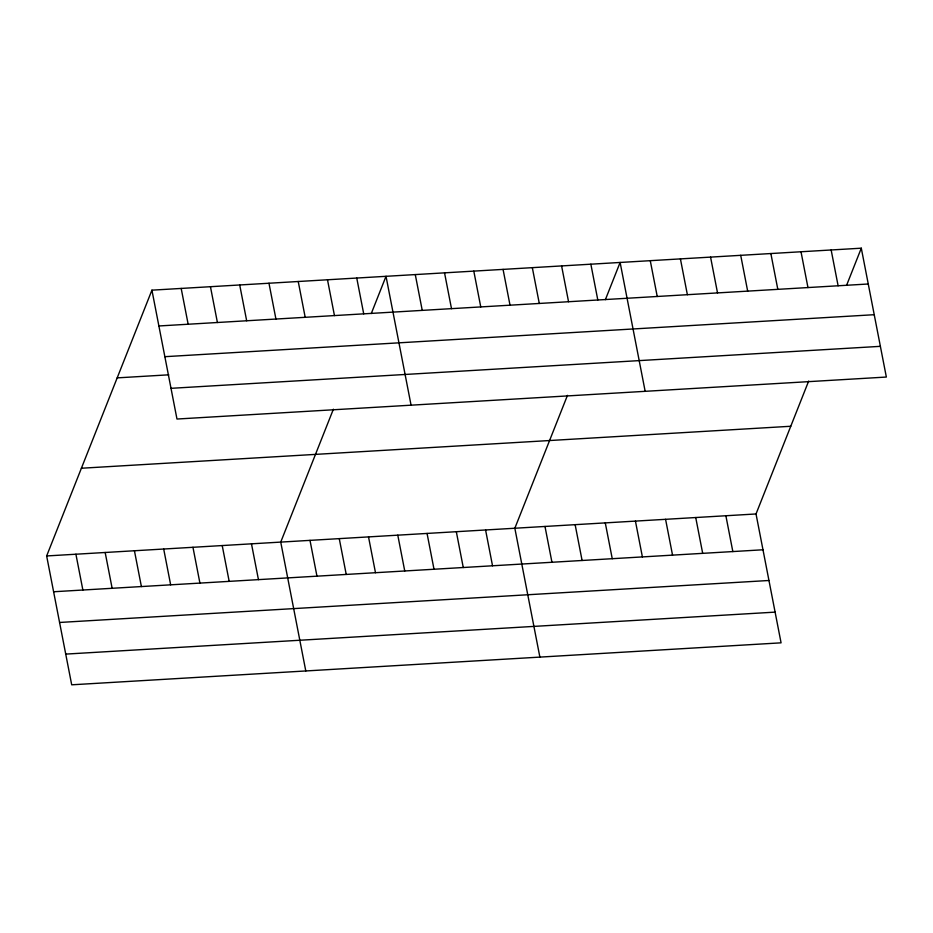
<?xml version="1.0" encoding="UTF-8"?>
<svg xmlns="http://www.w3.org/2000/svg" width="933" height="933" viewBox="0 0 933 933"><rect width="100%" height="100%" fill="white"/><g stroke="black" fill="none" stroke-linecap="round" stroke-linejoin="round"><path stroke-width="1.4" d="M808.666 381.072L756.022 513.966L781.073 642.837L71.701 684.81L46.65 555.951L151.927 290.163L861.299 248.19L886.35 377.049L176.978 419.034L151.927 290.163M333.384 409.202L280.74 542.096L305.791 670.967M371.287 313.523L386.017 276.308L411.068 405.179M567.474 395.347L514.841 528.241L539.88 657.112M605.377 299.668L620.118 262.453L645.158 391.324M846.558 285.393L861.299 248.19M158.89 325.967L868.261 283.994M164.861 356.686L874.233 314.701M117.185 377.877L168.745 374.821M171.007 388.326L880.379 346.341M81.393 468.238L790.764 426.264M46.65 555.951L756.022 513.966M53.613 591.755L762.984 549.782M59.584 622.463L768.955 580.489M65.73 654.103L775.101 612.13M831.151 249.974L838.114 285.778M801.004 251.758L807.966 287.562M770.856 253.531L777.819 289.347M740.709 255.315L747.671 291.131M710.561 257.1L717.524 292.915M680.414 258.884L687.376 294.7M725.874 515.751L732.837 551.566M650.266 260.669L657.229 296.484M695.726 517.535L702.689 553.351M665.579 519.319L672.541 555.135M590.857 264.191L597.808 299.994M635.431 521.104L642.394 556.919M561.596 265.917L568.547 301.732M605.284 522.888L612.246 558.704M532.323 267.654L539.286 303.458M575.136 524.673L582.099 560.488M503.062 269.38L510.024 305.196M544.989 526.457L551.951 562.272M473.801 271.118L480.763 306.922M444.54 272.844L451.502 308.66M485.58 529.979L492.531 565.783M415.278 274.582L422.241 310.386M456.319 531.705L463.269 567.521M427.057 533.443L434.008 569.247M356.756 278.046L363.718 313.85M397.785 535.169L404.747 570.984M327.495 279.772L334.457 315.587M368.523 536.907L375.486 572.71M298.233 281.509L305.196 317.313M339.262 538.633L346.225 574.436M268.972 283.235L275.935 319.051M310.001 540.37L316.963 576.174M239.711 284.973L246.674 320.777M210.45 286.699L217.412 322.515M251.478 543.822L258.441 579.638M181.189 288.437L188.151 324.241M222.217 545.56L229.18 581.364M192.956 547.286L199.919 583.102M163.695 549.024L170.657 584.828M134.434 550.75L141.396 586.565M105.172 552.488L112.135 588.291M75.911 554.214L82.874 590.029"/></g></svg>
